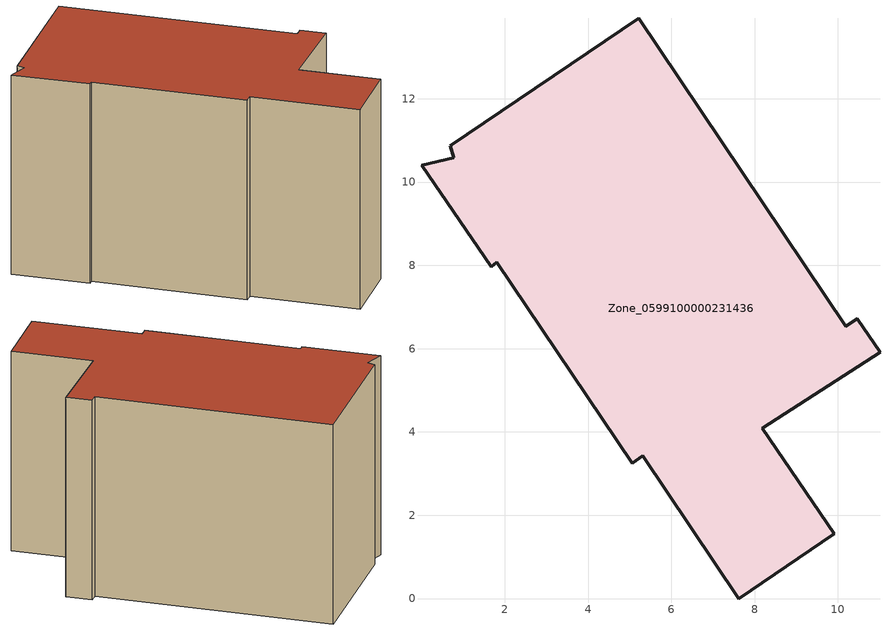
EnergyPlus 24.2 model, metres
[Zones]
Zone_0599100000231436
 floor ground (C_G): 0.69,10.87 5.21,13.93 10.19,6.54 10.46,6.72 11.01,5.91 8.18,4.09 9.91,1.55 7.62,0 5.32,3.42 5.06,3.24 1.81,8.07 1.67,7.97 0,10.4 0.78,10.59 z0
 wall outside (C_F): 1.81,8.07 5.06,3.24 5.32,3.42 7.62,0 9.91,1.55 8.18,4.09 11.01,5.91 10.46,6.72 10.19,6.54 5.21,13.93 0.69,10.87 0.78,10.59 0,10.4 1.67,7.97 1.81,8.07 z0:7.84
 roof outside (C_R): 0.78,10.59 0,10.4 1.67,7.97 1.81,8.07 5.06,3.24 5.32,3.42 7.62,0 9.91,1.55 8.18,4.09 11.01,5.91 10.46,6.72 10.19,6.54 5.21,13.93 0.69,10.87 z7.84
[BUILDING]
Pand.0599100000231436: North Axis=0; Terrain=City; Loads Convergence Tolerance Value=0.04; Temperature Convergence Tolerance Value=0.4; Solar Distribution=FullExterior; Maximum Number of Warmup Days=25; Minimum Number of Warmup Days=1
[Site:Location]
Rotterdam.The.Hague.AP_ZH_NLD Design_Conditions: Latitude=51.96; Longitude=4.45; Time Zone=1; Elevation=-4.5
[SITE:GROUNDTEMPERATURE:BUILDINGSURFACE]
18, 18, 18, 18, 18, 18, 18, 18, 18, 18, 18, 18
[MATERIAL] Thermal Absorptance=0.9; Solar Absorptance=0.7; Visible Absorptance=0.7
Name | Roughness | Thickness | Conductivity | Density | Specific Heat
G.TI.1965-1974 | MediumSmooth | 0.15 | 0.882353 | 540 | 1210
F.TI.1965-1974 | Rough | 0.3 | 0.697674 | 1920 | 840
R.TI.1965-1974 | MediumRough | 0.2 | 0.232558 | 1500 | 1000
[CONSTRUCTION]
C_G: G.TI.1965-1974
C_F: F.TI.1965-1974
C_R: R.TI.1965-1974
[ZONE]
Zone_0599100000231436: Type=1; Multiplier=1; Ceiling Height=Autocalculate; Volume=Autocalculate; Floor Area=autocalculate; Part of Total Floor Area=Yes
[ZONEINFILTRATION:DESIGNFLOWRATE]
Infil_Zone_0599100000231436: Zone or ZoneList or Space or SpaceList=Zone_0599100000231436; Schedule=AlwaysOn; Design Flow Rate Calculation Method=Flow/Area; Flow Rate per Floor Area=0.003; Constant Term Coefficient=1; Temperature Term Coefficient=0; Velocity Term Coefficient=0; Velocity Squared Term Coefficient=0
[HVACTEMPLATE:ZONE:IDEALLOADSAIRSYSTEM]
Zone_0599100000231436: Maximum Heating Supply Air Temperature=50; Minimum Cooling Supply Air Temperature=13; Maximum Heating Supply Air Humidity Ratio=0.0156; Minimum Cooling Supply Air Humidity Ratio=0.0077; Heating Limit=NoLimit; Cooling Limit=NoLimit; Dehumidification Control Type=ConstantSensibleHeatRatio; Cooling Sensible Heat Ratio=0.7; Dehumidification Setpoint=60; Humidification Control Type=None; Humidification Setpoint=30; Outdoor Air Method=None; Outdoor Air Flow Rate per Person=0.00944; Outdoor Air Flow Rate per Zone Floor Area=0; Outdoor Air Flow Rate per Zone=0; Demand Controlled Ventilation Type=None; Outdoor Air Economizer Type=NoEconomizer; Heat Recovery Type=None; Sensible Heat Recovery Effectiveness=0.7; Latent Heat Recovery Effectiveness=0.65
[ZONECONTROL:THERMOSTAT]
ThermostatControl_Zone_0599100000231436: Zone or ZoneList=Zone_0599100000231436; Control Type Schedule=DualSetpointControlType; Control 1=Thermostat_Zone_0599100000231436; Temperature Difference Between Cutout And Setpoint=0
[THERMOSTATSETPOINT:DUALSETPOINT]
Thermostat_Zone_0599100000231436: Heating Setpoint Temperature Schedule=HeatingSetpoint_Zone_0599100000231436; Cooling Setpoint Temperature Schedule=CoolingSetpoint_Zone_0599100000231436
[SCHEDULE:COMPACT]
HeatingSetpoint_Zone_0599100000231436: Through: 12/31, For: AllDays, Until: 24:00, 21
CoolingSetpoint_Zone_0599100000231436: Through: 12/31, For: AllDays, Until: 24:00, 24
DualSetpointControlType: Through: 12/31, For: AllDays, Until: 24:00, 4
AlwaysOn: Through: 12/31, For: AllDays, Until: 24:00, 1
